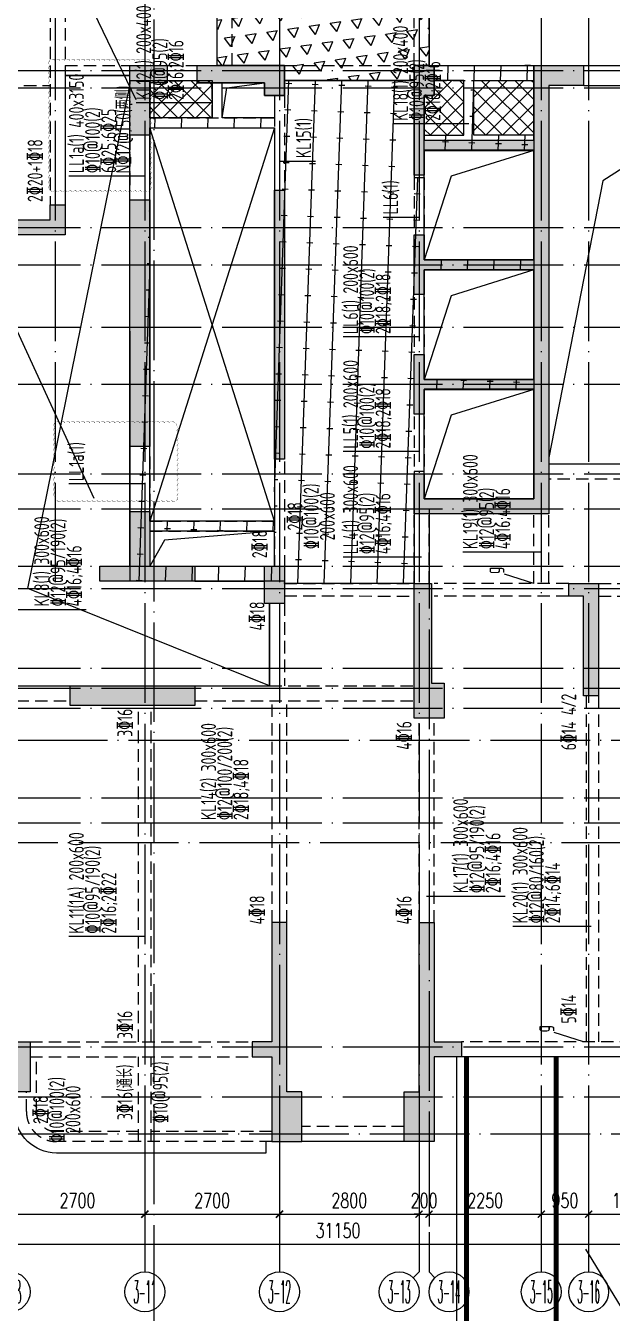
# Model space of a CAD drawing. Header units: millimetres. Extents: x 1089227 to 13101469, y 618865 to 10240562.
# Drawn here: x 3767314 to 3779074, y 4842912 to 4868755 of the extents above; entities that cross this region are included whole.
import ezdxf
from ezdxf.enums import TextEntityAlignment as Align

# ---------------------------------------------------------------- set-up
doc = ezdxf.new("R2010")
doc.units = ezdxf.units.MM
doc.header["$LTSCALE"] = 1000
doc.header["$PDMODE"] = 3
doc.header["$PDSIZE"] = 200
for name, pattern in [('DOTE', [2.42, 2, -0.2, 0.02, -0.2]), ('GB_DASHDOT3', [1.0675, 0.84, -0.105, 0.0175, -0.105]), ('HIDDEN', [0.375, 0.25, -0.125])]:
    doc.linetypes.add(name, pattern=pattern)
doc.layers.get('0').update_dxf_attribs({"linetype": 'CONTINUOUS'})
doc.layers.get('Defpoints').update_dxf_attribs({"linetype": 'CONTINUOUS'})
doc.layers.add('0914调整', color=1, linetype='CONTINUOUS', plot=False)
for name, color, linetype in [('AXIS', 3, 'CONTINUOUS'), ('AXIS_TEXT', 7, 'CONTINUOUS'), ('C-H', 8, 'CONTINUOUS'), ('DOTE', 1, 'DOTE'), ('S-GRID-DE', 11, 'GB_DASHDOT3'), ('STPM_RBEAM_THICK', 3, 'CONTINUOUS'), ('降板范围', 7, 'CONTINUOUS')]:
    doc.layers.add(name, color=color, linetype=linetype)
for name, color, linetype, lineweight in [('S-BEAM-DASH', 4, 'HIDDEN', 0), ('S-BEAM-SE-DASH', 3, 'HIDDEN', 0), ('S-HOLE', 11, 'CONTINUOUS', 0), ('S-SLAB', 160, 'CONTINUOUS', 0), ('S-SLAB-HATCH', 73, 'CONTINUOUS', 0), ('S-WALL', 31, 'CONTINUOUS', 0), ('梁原位标注', 7, 'CONTINUOUS', 18), ('梁名称编号', 2, 'CONTINUOUS', 18), ('梁标注引线', 2, 'CONTINUOUS', 18), ('梁集中标注', 2, 'CONTINUOUS', 18)]:
    doc.layers.add(name, color=color, linetype=linetype, lineweight=lineweight)
doc.styles.add('_TCH_AXIS', font='COMPLEX', dxfattribs={"bigfont": 'AllInOneBig.shx'})
doc.styles.add('_TCH_DIM_T3', font='SIMPLEX', dxfattribs={"width": 0.705882, "bigfont": 'AllInOneBig.shx'})
doc.styles.add('COMPLEX', font='COMPLEX', dxfattribs={"bigfont": 'AllInOneBig.shx'})
doc.styles.add('Style 1', font='yjkeng.shx', dxfattribs={"width": 0.7, "height": 300, "bigfont": 'yjkchn.shx'})
doc.dimstyles.new('_TCH_ARCH&&100', dxfattribs={"dimtxt": 297.5, "dimasz": 100, "dimexe": 250, "dimexo": 300, "dimgap": 126.25, "dimtad": 1, "dimdec": 0, "dimzin": 0, "dimdsep": 46, "dimtxsty": '_TCH_DIM_T3', "dimblk": 'ARCHTICK', "dimcen": 0.09, "dimclrt": 7, "dimazin": 2, "dimtfac": 1, "dimtdec": 0, "dimtix": 1, "dimtmove": 2, "dimatfit": 3, "dimfxl": 0, "dimtolj": 1, "dimtzin": 0, "dimarcsym": 0})
pattern_1 = [(45, (-3932663.66, -307755.75), (-168.379802, 168.379802), []), (135, (-3932663.66, -307755.75), (-168.379802, -168.379802), [])]

# ---------------------------------------------------------------- blocks, each defined once
blk = doc.blocks.new('_ArchTick')
at = {"color": 0, "linetype": 'ByBlock', "const_width": 0.3}
blk.add_lwpolyline([(-0.71, -0.71), (0.71, 0.71)], dxfattribs=at)
blk = doc.blocks.new('*D119')
at = {"layer": 'AXIS', "color": 0, "lineweight": -2, "transparency": 16777216}
for p, q in [((-146174, 20732), (-146174, 18837)), ((-115024, 20732), (-115024, 18837)), ((-146174, 19087), (-115024, 19087))]:
    blk.add_line(p, q, dxfattribs=at)
at = {"layer": 'Defpoints', "color": 0, "transparency": 16777216}
for p in [(-146174, 21032), (-115024, 21032), (-115024, 19087)]:
    blk.add_point(p, dxfattribs=at)
at = {"layer": 'AXIS', "color": 0, "lineweight": -2, "transparency": 16777216, "xscale": 100, "yscale": 100, "zscale": 100, "rotation": 180}
blk.add_blockref('_ArchTick', (-146174, 19087), dxfattribs=at)
at = {"layer": 'AXIS', "color": 0, "lineweight": -2, "transparency": 16777216, "xscale": 100, "yscale": 100, "zscale": 100}
blk.add_blockref('_ArchTick', (-115024, 19087), dxfattribs=at)
at = {"layer": 'AXIS', "color": 7, "transparency": 16777216, "insert": (-130599, 19362), "char_height": 297.5, "attachment_point": 5, "style": '_TCH_DIM_T3'}
blk.add_mtext('\\A1;31150', dxfattribs=at)
blk = doc.blocks.new('*D124')
at = {"layer": 'AXIS', "color": 0, "lineweight": -2, "transparency": 16777216}
for p, q in [((-137174, 20732), (-137174, 19439)), ((-134474, 20732), (-134474, 19439)), ((-137174, 19689), (-134474, 19689))]:
    blk.add_line(p, q, dxfattribs=at)
at = {"layer": 'Defpoints', "color": 0, "transparency": 16777216}
for p in [(-137174, 21032), (-134474, 21032), (-134474, 19689)]:
    blk.add_point(p, dxfattribs=at)
at = {"layer": 'AXIS', "color": 0, "lineweight": -2, "transparency": 16777216, "xscale": 100, "yscale": 100, "zscale": 100, "rotation": 180}
blk.add_blockref('_ArchTick', (-137174, 19689), dxfattribs=at)
at = {"layer": 'AXIS', "color": 0, "lineweight": -2, "transparency": 16777216, "xscale": 100, "yscale": 100, "zscale": 100}
blk.add_blockref('_ArchTick', (-134474, 19689), dxfattribs=at)
at = {"layer": 'AXIS', "color": 7, "transparency": 16777216, "insert": (-135824, 19964), "char_height": 297.5, "attachment_point": 5, "style": '_TCH_DIM_T3'}
blk.add_mtext('\\A1;2700', dxfattribs=at)
blk = doc.blocks.new('*D125')
at = {"layer": 'AXIS', "color": 0, "lineweight": -2, "transparency": 16777216}
for p, q in [((-134474, 20732), (-134474, 19439)), ((-131774, 20732), (-131774, 19439)), ((-134474, 19689), (-131774, 19689))]:
    blk.add_line(p, q, dxfattribs=at)
at = {"layer": 'Defpoints', "color": 0, "transparency": 16777216}
for p in [(-134474, 21032), (-131774, 21032), (-131774, 19689)]:
    blk.add_point(p, dxfattribs=at)
at = {"layer": 'AXIS', "color": 0, "lineweight": -2, "transparency": 16777216, "xscale": 100, "yscale": 100, "zscale": 100, "rotation": 180}
blk.add_blockref('_ArchTick', (-134474, 19689), dxfattribs=at)
at = {"layer": 'AXIS', "color": 0, "lineweight": -2, "transparency": 16777216, "xscale": 100, "yscale": 100, "zscale": 100}
blk.add_blockref('_ArchTick', (-131774, 19689), dxfattribs=at)
at = {"layer": 'AXIS', "color": 7, "transparency": 16777216, "insert": (-133124, 19964), "char_height": 297.5, "attachment_point": 5, "style": '_TCH_DIM_T3'}
blk.add_mtext('\\A1;2700', dxfattribs=at)
blk = doc.blocks.new('*D126')
at = {"layer": 'AXIS', "color": 0, "lineweight": -2, "transparency": 16777216}
for p, q in [((-131774, 20732), (-131774, 19439)), ((-128974, 20732), (-128974, 19439)), ((-131774, 19689), (-128974, 19689))]:
    blk.add_line(p, q, dxfattribs=at)
at = {"layer": 'Defpoints', "color": 0, "transparency": 16777216}
for p in [(-131774, 21032), (-128974, 21032), (-128974, 19689)]:
    blk.add_point(p, dxfattribs=at)
at = {"layer": 'AXIS', "color": 0, "lineweight": -2, "transparency": 16777216, "xscale": 100, "yscale": 100, "zscale": 100, "rotation": 180}
blk.add_blockref('_ArchTick', (-131774, 19689), dxfattribs=at)
at = {"layer": 'AXIS', "color": 0, "lineweight": -2, "transparency": 16777216, "xscale": 100, "yscale": 100, "zscale": 100}
blk.add_blockref('_ArchTick', (-128974, 19689), dxfattribs=at)
at = {"layer": 'AXIS', "color": 7, "transparency": 16777216, "insert": (-130374, 19964), "char_height": 297.5, "attachment_point": 5, "style": '_TCH_DIM_T3'}
blk.add_mtext('\\A1;2800', dxfattribs=at)
blk = doc.blocks.new('*D127')
at = {"layer": 'AXIS', "color": 0, "lineweight": -2, "transparency": 16777216}
for p, q in [((-128974, 20732), (-128974, 19439)), ((-128774, 20732), (-128774, 19439)), ((-128974, 19689), (-129074, 19689)), ((-128974, 19689), (-128774, 19689)), ((-128774, 19689), (-128674, 19689))]:
    blk.add_line(p, q, dxfattribs=at)
at = {"layer": 'Defpoints', "color": 0, "transparency": 16777216}
for p in [(-128974, 21032), (-128774, 21032), (-128774, 19689)]:
    blk.add_point(p, dxfattribs=at)
at = {"layer": 'AXIS', "color": 0, "lineweight": -2, "transparency": 16777216, "xscale": 100, "yscale": 100, "zscale": 100}
blk.add_blockref('_ArchTick', (-128974, 19689), dxfattribs=at)
at = {"layer": 'AXIS', "color": 0, "lineweight": -2, "transparency": 16777216, "xscale": 100, "yscale": 100, "zscale": 100, "rotation": 180}
blk.add_blockref('_ArchTick', (-128774, 19689), dxfattribs=at)
at = {"layer": 'AXIS', "color": 7, "transparency": 16777216, "insert": (-128874, 19964), "char_height": 297.5, "attachment_point": 5, "style": '_TCH_DIM_T3'}
blk.add_mtext('\\A1;200', dxfattribs=at)
blk = doc.blocks.new('*D128')
at = {"layer": 'AXIS', "color": 0, "lineweight": -2, "transparency": 16777216}
for p, q in [((-128774, 20732), (-128774, 19439)), ((-126524, 20732), (-126524, 19439)), ((-128774, 19689), (-126524, 19689))]:
    blk.add_line(p, q, dxfattribs=at)
at = {"layer": 'Defpoints', "color": 0, "transparency": 16777216}
for p in [(-128774, 21032), (-126524, 21032), (-126524, 19689)]:
    blk.add_point(p, dxfattribs=at)
at = {"layer": 'AXIS', "color": 0, "lineweight": -2, "transparency": 16777216, "xscale": 100, "yscale": 100, "zscale": 100, "rotation": 180}
blk.add_blockref('_ArchTick', (-128774, 19689), dxfattribs=at)
at = {"layer": 'AXIS', "color": 0, "lineweight": -2, "transparency": 16777216, "xscale": 100, "yscale": 100, "zscale": 100}
blk.add_blockref('_ArchTick', (-126524, 19689), dxfattribs=at)
at = {"layer": 'AXIS', "color": 7, "transparency": 16777216, "insert": (-127649, 19964), "char_height": 297.5, "attachment_point": 5, "style": '_TCH_DIM_T3'}
blk.add_mtext('\\A1;2250', dxfattribs=at)
blk = doc.blocks.new('*D129')
at = {"layer": 'AXIS', "color": 0, "lineweight": -2, "transparency": 16777216}
for p, q in [((-126524, 20732), (-126524, 19439)), ((-125574, 20732), (-125574, 19439)), ((-126524, 19689), (-125574, 19689))]:
    blk.add_line(p, q, dxfattribs=at)
at = {"layer": 'Defpoints', "color": 0, "transparency": 16777216}
for p in [(-126524, 21032), (-125574, 21032), (-125574, 19689)]:
    blk.add_point(p, dxfattribs=at)
at = {"layer": 'AXIS', "color": 0, "lineweight": -2, "transparency": 16777216, "xscale": 100, "yscale": 100, "zscale": 100, "rotation": 180}
blk.add_blockref('_ArchTick', (-126524, 19689), dxfattribs=at)
at = {"layer": 'AXIS', "color": 0, "lineweight": -2, "transparency": 16777216, "xscale": 100, "yscale": 100, "zscale": 100}
blk.add_blockref('_ArchTick', (-125574, 19689), dxfattribs=at)
at = {"layer": 'AXIS', "color": 7, "transparency": 16777216, "insert": (-126049, 19964), "char_height": 297.5, "attachment_point": 5, "style": '_TCH_DIM_T3'}
blk.add_mtext('\\A1;950', dxfattribs=at)
blk = doc.blocks.new('*D130')
at = {"layer": 'AXIS', "color": 0, "lineweight": -2, "transparency": 16777216}
for p, q in [((-125574, 20732), (-125574, 19439)), ((-123924, 20732), (-123924, 19439)), ((-125574, 19689), (-123924, 19689))]:
    blk.add_line(p, q, dxfattribs=at)
at = {"layer": 'Defpoints', "color": 0, "transparency": 16777216}
for p in [(-125574, 21032), (-123924, 21032), (-123924, 19689)]:
    blk.add_point(p, dxfattribs=at)
at = {"layer": 'AXIS', "color": 0, "lineweight": -2, "transparency": 16777216, "xscale": 100, "yscale": 100, "zscale": 100, "rotation": 180}
blk.add_blockref('_ArchTick', (-125574, 19689), dxfattribs=at)
at = {"layer": 'AXIS', "color": 0, "lineweight": -2, "transparency": 16777216, "xscale": 100, "yscale": 100, "zscale": 100}
blk.add_blockref('_ArchTick', (-123924, 19689), dxfattribs=at)
at = {"layer": 'AXIS', "color": 7, "transparency": 16777216, "insert": (-124749, 19964), "char_height": 297.5, "attachment_point": 5, "style": '_TCH_DIM_T3'}
blk.add_mtext('\\A1;1650', dxfattribs=at)
blk = doc.blocks.new('_AXISO')
blk.add_circle((0, 0), 0.5)
at = {"layer": 'AXIS_TEXT', "style": 'COMPLEX', "width": 1.041667}
blk.add_attdef('A', text='', height=0.56, dxfattribs=at).set_placement((-0.25, -0.28), (0.25, -0.28), align=Align.FIT)
blk = doc.blocks.new('裙房轴网260428')
at = {"layer": 'DOTE', "color": 16, "linetype": 'DOTE'}
for p, q in [((-134290, 75127.8), (-134290, -1000)), ((-163840, 29200), (-43972.1, 29200)), ((-147897.2, 27150), (-101831.4, 27150)), ((-163840, 21300), (-43972.1, 21300)), ((-125637.9, 18983.6), (-106904.2, -11517.2))]:
    blk.add_line(p, q, dxfattribs=at)
blk = doc.blocks.new('QZ-TL-0808')
at = {"layer": 'C-H'}
for points in [[(-94841, -54418), (-94841, -53018), (-94091, -53018), (-94091, -53368), (-94441, -53368), (-94441, -54418)], [(-93491, -53018), (-91741, -53018), (-91741, -53618), (-92141, -53618), (-92141, -53368), (-93491, -53368)], [(-86441, -53418), (-85741, -53418), (-85741, -53018), (-86741, -53018), (-86741, -54520), (-88941, -54520), (-88941, -53618), (-88741, -53618), (-88741, -53018), (-89141, -53018), (-89141, -55218), (-88941, -55218), (-88941, -54720), (-86741, -54720), (-86741, -56918), (-88941, -56918), (-88941, -56418), (-89141, -56418), (-89141, -57617), (-88941, -57617), (-88941, -57118), (-86741, -57118), (-86741, -59318), (-88941, -59318), (-88941, -58818), (-89141, -58818), (-89141, -60018), (-88941, -60017), (-88941, -59518), (-86741, -59518), (-86741, -61718), (-88941, -61718), (-88941, -61218), (-89141, -61218), (-89141, -62018), (-86441, -62018)], [(-91941, -55518), (-91741, -55518), (-91741, -60918), (-91941, -60918)], [(-99041, -56418), (-99041, -56118), (-96441, -56118), (-96441, -55818), (-96141, -55818), (-96141, -56418)], [(-94841, -55718), (-94441, -55718), (-94441, -60668), (-94841, -60668)], [(-95441, -63368), (-95441, -63068), (-94841, -63068), (-94841, -61968), (-94438, -61968), (-94441, -63068), (-93541, -63068), (-93541, -63368)], [(-92141, -63068), (-91741, -63068), (-91741, -63818), (-92141, -63818)], [(-88791, -63418), (-89141, -63418), (-89141, -66118), (-88541, -66118), (-88541, -65418), (-88791, -65418)], [(-86041, -63668), (-86041, -63418), (-85441, -63418), (-85441, -65668), (-85741, -65668), (-85741, -63668)], [(-96041, -65468), (-93541, -65468), (-93541, -65868), (-96041, -65868)], [(-91991, -74618), (-91391, -74618), (-91391, -73618), (-91691, -73618), (-91691, -70220), (-91991, -70220), (-91991, -72618), (-92391, -72618), (-92391, -72918), (-91991, -72918)], [(-89041, -70218), (-88741, -70220), (-88741, -72618), (-88191, -72618), (-88191, -72918), (-88741, -72918), (-88741, -74618), (-89341, -74618), (-89341, -73618), (-89041, -73618)], [(-97541, -72618), (-96841, -72618), (-96841, -73618), (-97541, -73618)]]:
    blk.add_hatch(color=256, dxfattribs=at).paths.add_polyline_path(points)
at = {"layer": 'S-WALL'}
for points in [[(-94841, -54418), (-94841, -53018), (-94091, -53018), (-94091, -53368), (-94441, -53368), (-94441, -54418), (-94841, -54418)], [(-93491, -53018), (-91741, -53018), (-91741, -53618), (-92141, -53618), (-92141, -53368), (-93491, -53368), (-93491, -53018)], [(-89141, -57618), (-89141, -56418), (-88941, -56418), (-88941, -56918), (-86741, -56918), (-86741, -54720), (-88941, -54720), (-88941, -55218), (-89141, -55218), (-89141, -53018), (-88741, -53018), (-88741, -53618), (-88941, -53618), (-88941, -54520), (-86741, -54520), (-86741, -53018), (-85741, -53018), (-85741, -53418), (-86441, -53418), (-86441, -62018), (-89141, -62018), (-89141, -61218), (-88941, -61218), (-88941, -61718), (-86741, -61718), (-86741, -59518), (-88941, -59518), (-88941, -60017), (-89141, -60018), (-89141, -58818), (-88941, -58818), (-88941, -59318), (-86741, -59318), (-86741, -57118), (-88941, -57118), (-88941, -57617), (-89141, -57617)], [(-95441, -63368), (-95441, -63068), (-94841, -63068), (-94841, -61968), (-94438, -61968), (-94441, -63068), (-93541, -63068), (-93541, -63368), (-95441, -63368)], [(-89141, -63418), (-88791, -63418), (-88791, -65418), (-88541, -65418), (-88541, -66118), (-89141, -66118), (-89141, -63418)], [(-86041, -63668), (-86041, -63418), (-85441, -63418), (-85441, -65668), (-85741, -65668), (-85741, -63668), (-86041, -63668), (-86041, -63418)], [(-91991, -74618), (-91391, -74618), (-91391, -73618), (-91691, -73618), (-91691, -70220), (-91991, -70220), (-91991, -72618), (-92391, -72618), (-92391, -72918), (-91991, -72918), (-91991, -74618)], [(-89041, -70218), (-88741, -70220), (-88741, -72618), (-88191, -72618), (-88191, -72918), (-88741, -72918), (-88741, -74618), (-89341, -74618), (-89341, -73618), (-89041, -73618), (-89041, -70218)]]:
    blk.add_lwpolyline(points, dxfattribs=at)
for points in [[(-91941, -55518), (-91741, -55518), (-91741, -60918), (-91941, -60918)], [(-99041, -56418), (-99041, -56118), (-96441, -56118), (-96441, -55818), (-96141, -55818), (-96141, -56418)], [(-94841, -55718), (-94441, -55718), (-94441, -60668), (-94841, -60668)], [(-92141, -63068), (-91741, -63068), (-91741, -63818), (-92141, -63818)], [(-96041, -65468), (-93541, -65468), (-93541, -65868), (-96041, -65868)], [(-97541, -72618), (-96841, -72618), (-96841, -73618), (-97541, -73618)]]:
    blk.add_lwpolyline(points, close=True, dxfattribs=at)
blk = doc.blocks.new('1F柱网-0808')
blk.add_blockref('QZ-TL-0808', (144880, 148457))
blk = doc.blocks.new('2FJGBZ')
at = {"layer": 'S-SLAB-HATCH'}
h = blk.add_hatch(dxfattribs=at)
h.set_pattern_fill('TRIANG', color=256, scale=150, angle=8)
h.set_pattern_definition([(68.0000004, (-5457252.86, 1932872.46), (-263.88782, 337.761074), [214.3125, -214.3125]), (128.0000004, (-5457252.86, 1932872.46), (-424.45358, -59.653019), [214.3125, -214.3125]), (8.0000004, (-5457384.8, 1933041.34), (160.56576, 397.414093), [214.3125, -214.3125])])
h.paths.add_polyline_path([(51789, 95439), (51788, 99540), (49289, 99540), (49289, 99840), (48989, 99840), (48989, 105239), (49288, 105239), (49289, 105539), (59139, 105539), (59139, 105239), (59439, 105239), (59439, 99839), (57939, 99839), (57939, 99541), (56038, 99540), (56039, 95439), (55739, 95439), (55739, 95139), (53140, 95139), (53140, 95439)])
h = blk.add_hatch(dxfattribs=at)
h.set_pattern_fill('橡胶', color=256, scale=150, angle=8)
h.set_pattern_definition([(88, (-21741.7, -30030.15), (-530.007, 18.5083), []), (178, (-21131.1, -29460.8), (-18.5083, -530.007), [120, -410.3301])])
h.paths.add_polyline_path([(55739, 85039), (53140, 85042), (53145, 85089), (50045, 85089), (50039, 95139), (51389, 95139), (51389, 95089), (52740, 95089), (52740, 94839), (53140, 94839), (53140, 95139), (55739, 95139), (55739, 93190), (55939, 93190), (55939, 94839), (56139, 94839), (56139, 95439), (58139, 95439), (58139, 86739), (55939, 86739), (55938, 87289), (55738, 87289)])
h.paths.add_polyline_path([(50438, 85389), (52938, 85389), (52940, 86090), (50439, 86090)], flags=16)
h.paths.add_polyline_path([(52940, 86289), (50439, 86289), (50439, 94189), (52940, 94189)], flags=16)
h.paths.add_polyline_path([(55939, 88937), (58139, 88937), (58139, 86739), (55939, 86739)], flags=16)
h.paths.add_polyline_path([(55939, 91337), (58139, 91337), (58139, 89139), (55939, 89139)], flags=16)
h.paths.add_polyline_path([(55939, 93735), (58139, 93735), (58139, 91537), (55939, 91537)], flags=17)
h.paths.add_polyline_path([(56739, 95139), (56139, 95139), (56139, 94839), (55939, 94839), (55939, 94037), (56739, 94037)], flags=16)
h.paths.add_polyline_path([(58139, 94037), (56939, 94037), (56939, 95139), (58139, 95139)], flags=17)
h.paths.add_polyline_path([(51889, 95089), (52740, 95089), (52740, 94839), (52940, 94839), (52940, 94389), (51889, 94389)], flags=16)
h.paths.add_polyline_path([(51689, 94389), (50439, 94389), (50439, 95139), (51689, 95139)], flags=16)
h = blk.add_hatch(dxfattribs=at)
h.set_pattern_fill('ANSI37', color=256, scale=150)
h.set_pattern_definition(pattern_1)
h.paths.add_polyline_path([(51689, 94389), (50439, 94389), (50439, 95139), (51689, 95139)])
h = blk.add_hatch(dxfattribs=at)
h.set_pattern_fill('ANSI37', color=256, scale=150)
h.set_pattern_definition(pattern_1)
h.paths.add_polyline_path([(56739, 95139), (56139, 95139), (56139, 94839), (55939, 94839), (55939, 94037), (56739, 94037)])
h = blk.add_hatch(dxfattribs=at)
h.set_pattern_fill('ANSI37', color=256, scale=150)
h.set_pattern_definition([(45, (-3926164.25, -307755.75), (-168.379802, 168.379802), []), (135, (-3926164.25, -307755.75), (-168.379802, -168.379802), [])])
h.paths.add_polyline_path([(58139, 94037), (56939, 94037), (56939, 95139), (58139, 95139)])
at = {"layer": 'S-BEAM-DASH'}
for p, q in [((51789, 95439), (51788, 99339)), ((52089, 95439), (52088, 99339)), ((55739, 95439), (55738, 99339)), ((56039, 95439), (56038, 99339)), ((48439, 98439), (48439, 92639)), ((48739, 98439), (48739, 95239)), ((48739, 95439), (50039, 95439)), ((50789, 95439), (51390, 95439)), ((53140, 95439), (55739, 95439)), ((56139, 95439), (58139, 95439)), ((41539, 95339), (48439, 95339)), ((50790, 95139), (51390, 95139)), ((53140, 95139), (55739, 95139)), ((56139, 95139), (58139, 95139)), ((41539, 95039), (48439, 95039)), ((52940, 94839), (52940, 92487)), ((53140, 94839), (53140, 92487)), ((50039, 94039), (50039, 92939)), ((50439, 94039), (50439, 92939)), ((55739, 93190), (55739, 92089)), ((55939, 93190), (55939, 92089)), ((55739, 90790), (55739, 89689)), ((55939, 90790), (55939, 89689)), ((55739, 88390), (55738, 87289)), ((55939, 88390), (55938, 87289)), ((50039, 87589), (50039, 86489)), ((50439, 87589), (50439, 86489)), ((52940, 87487), (52940, 85389)), ((53140, 87487), (53140, 85389)), ((60739, 87137), (58439, 87137)), ((55739, 85039), (55739, 86439)), ((56039, 85039), (56039, 86439)), ((58139, 85039), (58139, 86439)), ((58439, 85039), (58439, 86439)), ((51339, 85389), (52740, 85389)), ((53140, 85042), (55739, 85039)), ((58839, 85039), (56139, 85039)), ((59439, 85039), (61239, 85039)), ((53140, 84792), (55739, 84789)), ((58839, 84789), (56139, 84789)), ((59439, 84789), (61239, 84789)), ((53140, 84639), (53140, 82989)), ((52840, 82989), (55739, 82989)), ((59189, 82789), (59189, 75839)), ((59439, 82789), (59439, 75839)), ((45889, 82689), (48839, 82689)), ((50214, 75839), (50214, 82589)), ((50464, 75839), (50464, 82589)), ((51339, 82689), (55739, 82689)), ((52890, 78237), (52890, 82689)), ((53190, 78237), (53190, 82689)), ((55839, 78237), (55839, 82339)), ((56139, 78237), (56139, 82339)), ((48039, 75839), (52489, 75839)), ((61239, 75839), (56689, 75839)), ((48039, 75539), (52489, 75539)), ((50214, 73840), (50214, 75539)), ((50464, 73840), (50464, 75539)), ((55539, 74139), (53490, 74139))]:
    blk.add_line(p, q, dxfattribs=at)
at = {"layer": 'S-BEAM-DASH', "linetype": 'Continuous'}
for p, q in [((59139, 95439), (60252, 95439)), ((48739, 95239), (50039, 95239)), ((48739, 95239), (48739, 92639)), ((59141, 95040), (60253, 95040)), ((60739, 87437), (58439, 87437)), ((51339, 85089), (52740, 85089)), ((52840, 84639), (52840, 82989)), ((47741, 82989), (48839, 82989)), ((51339, 82989), (52840, 82989)), ((61239, 75539), (56689, 75539)), ((55539, 73840), (53490, 73839))]:
    blk.add_line(p, q, dxfattribs=at)
at = {"layer": 'S-BEAM-DASH'}
for points in [[(50214, 74040), (48565, 74040, -0.414214), (48165, 74440), (48165, 75539)], [(52890, 73839), (48565, 73840, -0.414214), (47965, 74440), (47965, 74841)]]:
    blk.add_lwpolyline(points, format="xyb", dxfattribs=at)
at = {"layer": 'S-BEAM-DASH', "linetype": 'Continuous'}
blk.add_lwpolyline([(56589, 75539), (56589, 61802, 0.138567), (57920, 57092), (59278, 54881)], format="xyb", dxfattribs=at)
at = {"layer": 'S-BEAM-DASH'}
blk.add_lwpolyline([(52891, 74040), (50464, 74040)], dxfattribs=at)
at = {"layer": 'S-BEAM-SE-DASH'}
for p, q in [((51689, 94389), (51689, 95139)), ((51889, 94389), (51889, 95139)), ((56739, 94037), (56739, 95139)), ((56939, 94037), (56939, 95139)), ((50439, 94389), (52940, 94389)), ((50439, 94189), (52940, 94189)), ((50439, 86290), (52940, 86290)), ((50439, 86090), (52940, 86090))]:
    blk.add_line(p, q, dxfattribs=at)
at = {"layer": 'S-GRID-DE'}
blk.add_lwpolyline([(56789, 75539), (56789, 61802, 0.138567), (58091, 57197), (59449, 54986)], format="xyb", dxfattribs=at)
at = {"layer": 'S-HOLE'}
for points in [[(48739, 95239), (48739, 92039), (47740, 92039), (47740, 82989), (52840, 82989), (52840, 84639), (52740, 84639), (52740, 85089), (49439, 85089), (49439, 85389), (50039, 85389), (50039, 95239)], [(51889, 95089), (52740, 95089), (52740, 94839), (52940, 94839), (52940, 94389), (51889, 94389)], [(52940, 86289), (50439, 86289), (50439, 94189), (52940, 94189)], [(55939, 93735), (58139, 93735), (58139, 91537), (55939, 91537)], [(55939, 91337), (58139, 91337), (58139, 89139), (55939, 89139)], [(55939, 88937), (58139, 88937), (58139, 86739), (55939, 86739)], [(50438, 85389), (52938, 85389), (52940, 86090), (50439, 86090)]]:
    blk.add_lwpolyline(points, close=True, dxfattribs=at)
for points in [[(52840, 82989), (47992, 84939), (50038, 95039)], [(51889, 94389), (51986, 94989), (52738, 95089)], [(62440, 94989), (59522, 93124), (58441, 87567)], [(52940, 94189), (50439, 86290)], [(52939, 86289), (50439, 94189)], [(58139, 93735), (56482, 93216), (55939, 91537)], [(58139, 91337), (56482, 90818), (55939, 89139)], [(58139, 88937), (56482, 88418), (55939, 86739)], [(52939, 86090), (50736, 85914), (50438, 85389)]]:
    blk.add_lwpolyline(points, dxfattribs=at)
at = {"layer": 'S-SLAB'}
for points in [[(51689, 94389), (50439, 94389), (50439, 95139), (51689, 95139)], [(56739, 95139), (56139, 95139), (56139, 94839), (55939, 94839), (55939, 94037), (56739, 94037)], [(58139, 94037), (56939, 94037), (56939, 95139), (58139, 95139)]]:
    blk.add_lwpolyline(points, close=True, dxfattribs=at)
at = {"layer": 'STPM_RBEAM_THICK', "const_width": 100}
for points in [[(56789, 69989), (56789, 75539)], [(58589, 69989), (58589, 75539)]]:
    blk.add_lwpolyline(points, dxfattribs=at)
at = {"layer": '降板范围'}
for points in [[(51789, 95439), (51788, 99540), (49289, 99540), (49289, 99840), (48989, 99840), (48989, 105239), (49288, 105239), (49289, 105539), (59139, 105539), (59139, 105239), (59439, 105239), (59439, 99839), (57939, 99839), (57939, 99541), (56038, 99540), (56039, 95439), (55739, 95439), (55739, 95139), (53140, 95139), (53140, 95439)], [(55739, 85039), (53140, 85042), (53145, 85089), (50045, 85089), (50039, 95139), (51389, 95139), (51389, 95089), (52740, 95089), (52740, 94839), (53140, 94839), (53140, 95139), (55739, 95139), (55739, 93190), (55939, 93190), (55939, 94839), (56139, 94839), (56139, 95439), (58139, 95439), (58139, 86739), (55939, 86739), (55938, 87289), (55738, 87289)]]:
    blk.add_lwpolyline(points, close=True, dxfattribs=at)
blk.add_lwpolyline([(52764, 73839), (52764, 73610), (48565, 73610, -0.40367), (47735, 74410, 1.541555)], format="xyb", dxfattribs=at)
blk.add_blockref('1F柱网-0808', (0, 0))
blk = doc.blocks.new('塔楼轴网260428')
at = {"layer": 'AXIS'}
for p, q in [((-134473.7, 18841.8), (-134473.7, 18529.8)), ((-131773.7, 18841.8), (-131773.7, 18529.8)), ((-128973.7, 18841.8), (-128973.7, 18529.8)), ((-128773.7, 18841.8), (-128773.7, 18529.8)), ((-126523.7, 18841.8), (-126523.7, 18529.8)), ((-125573.7, 18841.8), (-125573.7, 18529.8)), ((-129090.9, 18412.7), (-128973.7, 18529.8)), ((-128656.6, 18412.7), (-128773.7, 18529.8))]:
    blk.add_line(p, q, dxfattribs=at)
at = {"layer": 'DOTE', "color": 14}
for p, q in [((-136273.7, 63411.5), (-136273.7, 32245.6)), ((-134473.7, 63411.5), (-134473.7, 18841.8)), ((-131773.7, 63411.5), (-131773.7, 18841.8)), ((-128973.7, 63411.5), (-128973.7, 18841.8)), ((-126523.7, 63411.5), (-126523.7, 18841.8)), ((-125573.7, 63411.5), (-125573.7, 18841.8)), ((-147441.8, 42645.6), (-114108.2, 42645.6)), ((-147441.8, 42295.6), (-114108.2, 42295.6)), ((-147441.8, 39495.6), (-114108.2, 39495.6)), ((-147441.8, 38745.6), (-114108.2, 38745.6)), ((-147441.8, 37495.6), (-114108.2, 37495.6)), ((-147441.8, 36345.6), (-114108.2, 36345.6)), ((-147441.8, 34545.6), (-114108.2, 34545.6)), ((-147441.8, 33845.6), (-114108.2, 33845.6)), ((-128773.7, 33846.7), (-128773.7, 18841.8)), ((-147441.8, 32695.6), (-114108.2, 32695.6)), ((-147441.8, 32245.6), (-114108.2, 32245.6)), ((-147441.8, 30645.6), (-114108.2, 30645.6)), ((-147441.8, 30245.6), (-114108.2, 30245.6)), ((-147441.8, 29845.6), (-114108.2, 29845.6)), ((-147441.8, 28045.6), (-114108.2, 28045.6)), ((-147441.8, 27545.6), (-114108.2, 27545.6)), ((-147441.8, 23045.6), (-114108.2, 23045.6)), ((-147441.8, 22045.6), (-114108.2, 22045.6))]:
    blk.add_line(p, q, dxfattribs=at)
at = {"layer": 'AXIS'}
ref = blk.add_blockref('_AXISO', (-137173.7, 18129.8), dxfattribs=dict(at, xscale=800, yscale=800, zscale=800))
ref.add_attrib('A', '3-8', dxfattribs={"layer": 'AXIS_TEXT', "height": 452.55, "style": '_TCH_AXIS', "width": 0.355932}).set_placement((-137400, 17903.5), (-136947.5, 17903.5), align=Align.FIT)
ref = blk.add_blockref('_AXISO', (-134473.7, 18129.8), dxfattribs=dict(at, xscale=800, yscale=800, zscale=800))
ref.add_attrib('A', '3-11', dxfattribs={"layer": 'AXIS_TEXT', "height": 452.55, "style": '_TCH_AXIS', "width": 0.304348}).set_placement((-134700, 17903.5), (-134247.5, 17903.5), align=Align.FIT)
ref = blk.add_blockref('_AXISO', (-131773.7, 18129.8), dxfattribs=dict(at, xscale=800, yscale=800, zscale=800))
ref.add_attrib('A', '3-12', dxfattribs={"layer": 'AXIS_TEXT', "height": 452.55, "style": '_TCH_AXIS', "width": 0.283784}).set_placement((-132000, 17903.5), (-131547.5, 17903.5), align=Align.FIT)
ref = blk.add_blockref('_AXISO', (-129373.7, 18129.8), dxfattribs=dict(at, xscale=800, yscale=800, zscale=800))
ref.add_attrib('A', '3-13', dxfattribs={"layer": 'AXIS_TEXT', "height": 452.55, "style": '_TCH_AXIS', "width": 0.283784}).set_placement((-129600, 17903.5), (-129147.5, 17903.5), align=Align.FIT)
ref = blk.add_blockref('_AXISO', (-128373.7, 18129.8), dxfattribs=dict(at, xscale=800, yscale=800, zscale=800))
ref.add_attrib('A', '3-14', dxfattribs={"layer": 'AXIS_TEXT', "height": 452.55, "style": '_TCH_AXIS', "width": 0.276316}).set_placement((-128600, 17903.5), (-128147.5, 17903.5), align=Align.FIT)
ref = blk.add_blockref('_AXISO', (-126523.7, 18129.8), dxfattribs=dict(at, xscale=800, yscale=800, zscale=800))
ref.add_attrib('A', '3-15', dxfattribs={"layer": 'AXIS_TEXT', "height": 452.55, "style": '_TCH_AXIS', "width": 0.283784}).set_placement((-126750, 17903.5), (-126297.5, 17903.5), align=Align.FIT)
ref = blk.add_blockref('_AXISO', (-125573.7, 18129.8), dxfattribs=dict(at, xscale=800, yscale=800, zscale=800))
ref.add_attrib('A', '3-16', dxfattribs={"layer": 'AXIS_TEXT', "height": 452.55, "style": '_TCH_AXIS', "width": 0.283784}).set_placement((-125800, 17903.5), (-125347.5, 17903.5), align=Align.FIT)
for p1, p2, distance, picture, middle in [((-146173.7, 21031.7), (-115023.7, 21031.7), -1944.9, '*D119', (-130598.7, 19361.9)), ((-137173.7, 21031.7), (-134473.7, 21031.7), -1343.1, '*D124', (-135823.7, 19963.6)), ((-134473.7, 21031.7), (-131773.7, 21031.7), -1343.1, '*D125', (-133123.7, 19963.6)), ((-131773.7, 21031.7), (-128973.7, 21031.7), -1343.1, '*D126', (-130373.7, 19963.6)), ((-128973.7, 21031.7), (-128773.7, 21031.7), -1343.1, '*D127', (-128873.7, 19963.6)), ((-128773.7, 21031.7), (-126523.7, 21031.7), -1343.1, '*D128', (-127648.7, 19963.6)), ((-126523.7, 21031.7), (-125573.7, 21031.7), -1343.1, '*D129', (-126048.7, 19963.6)), ((-125573.7, 21031.7), (-123923.7, 21031.7), -1343.1, '*D130', (-124748.7, 19963.6))]:
    dim = blk.add_aligned_dim(p1=p1, p2=p2, distance=distance, dimstyle='_TCH_ARCH&&100', dxfattribs=at)
    dim.commit()
    dim.dimension.update_dxf_attribs({"geometry": picture, "text_midpoint": middle})
blk = doc.blocks.new('04地块地下轴网260428')
for name in ['裙房轴网260428', '塔楼轴网260428']:
    blk.add_blockref(name, (0, 0))

msp = doc.modelspace()

# ---------------------------------------------------------------- linework, layer by layer
at = {"layer": '0914调整'}
for points in [[(3769528.499, 4867267.434), (3678032.969, 5056904.431)], [(3768687.645, 4859264.396), (3678032.969, 5056904.431)]]:
    msp.add_lwpolyline(points, dxfattribs=at)
for points in [[(3767801.59, 4868057.435, 0, 10, -0.52056705), (3767901.59, 4868057.435, 0, 10, -0.52056705), (3768001.59, 4868057.435, 0, 10, -0.52056705), (3768101.59, 4868057.435, 0, 10, -0.52056705), (3768201.59, 4868057.435, 0, 10, -0.52056705), (3768301.59, 4868057.435, 0, 10, -0.52056705), (3768401.59, 4868057.435, 0, 10, -0.52056705), (3768501.59, 4868057.435, 0, 10, -0.52056705), (3768601.59, 4868057.435, 0, 10, -0.52056705), (3768701.59, 4868057.435, 0, 10, -0.52056705), (3768801.59, 4868057.435, 0, 10, -0.52056705), (3768901.59, 4868057.435, 0, 10, -0.52056705), (3769001.59, 4868057.435, 0, 10, -0.52056705), (3769101.59, 4868057.435, 0, 10, -0.52056705), (3769201.59, 4868057.435, 0, 10, -0.52056705), (3769301.59, 4868057.435, 0, 10, -0.52056705), (3769401.59, 4868057.435, 0, 10, -0.52056705), (3769501.59, 4868057.435, 0, 10, -0.52056705), (3769601.59, 4868057.435, 0, 10, -0.52056705), (3769701.59, 4868057.435, 0, 10, -0.52056705), (3769801.576, 4868057.421, 0, 10, -0.52056705), (3769801.576, 4867957.421, 0, 10, -0.52056705), (3769801.576, 4867857.421, 0, 10, -0.52056705), (3769801.576, 4867757.421, 0, 10, -0.52056705), (3769801.576, 4867657.421, 0, 10, -0.52056705), (3769801.576, 4867557.421, 0, 10, -0.52056705), (3769801.576, 4867457.421, 0, 10, -0.52056705), (3769801.576, 4867357.421, 0, 10, -0.52056705), (3769801.576, 4867257.421, 0, 10, -0.52056705), (3769801.576, 4867157.421, 0, 10, -0.52056705), (3769801.576, 4867057.421, 0, 10, -0.52056705), (3769801.576, 4866957.421, 0, 10, -0.52056705), (3769801.576, 4866857.421, 0, 10, -0.52056705), (3769801.576, 4866757.421, 0, 10, -0.52056705), (3769801.576, 4866657.421, 0, 10, -0.52056705), (3769801.576, 4866557.421, 0, 10, -0.52056705), (3769801.576, 4866457.421, 0, 10, -0.52056705), (3769801.576, 4866357.421, 0, 10, -0.52056705), (3769801.576, 4866257.421, 0, 10, -0.52056705), (3769801.576, 4866157.421, 0, 10, -0.52056705), (3769801.576, 4866057.421, 0, 10, -0.52056705), (3769801.576, 4865957.421, 0, 10, -0.52056705), (3769801.576, 4865857.421, 0, 10, -0.52056705), (3769801.576, 4865757.421, 0, 10, -0.52056705), (3769801.576, 4865657.421, 0, 10, -0.52056705), (3769801.576, 4865557.421, 0, 10, -0.52056705), (3769801.564, 4865457.433, 0, 10, -0.52056705), (3769701.564, 4865457.433, 0, 10, -0.52056705), (3769601.564, 4865457.433, 0, 10, -0.52056705), (3769501.564, 4865457.433, 0, 10, -0.52056705), (3769401.564, 4865457.433, 0, 10, -0.52056705), (3769301.564, 4865457.433, 0, 10, -0.52056705), (3769201.564, 4865457.433, 0, 10, -0.52056705), (3769101.564, 4865457.433, 0, 10, -0.52056705), (3769001.564, 4865457.433, 0, 10, -0.52056705), (3768901.564, 4865457.433, 0, 10, -0.52056705), (3768801.564, 4865457.433, 0, 10, -0.52056705), (3768701.564, 4865457.433, 0, 10, -0.52056705), (3768601.564, 4865457.433, 0, 10, -0.52056705), (3768501.564, 4865457.433, 0, 10, -0.52056705), (3768401.564, 4865457.433, 0, 10, -0.52056705), (3768301.564, 4865457.433, 0, 10, -0.52056705), (3768201.564, 4865457.433, 0, 10, -0.52056705), (3768101.564, 4865457.433, 0, 10, -0.52056705), (3768001.564, 4865457.433, 0, 10, -0.52056705), (3767901.564, 4865457.433, 0, 10, -0.52056705), (3767801.59, 4865457.458, 0, 10, -0.52056705), (3767801.59, 4865557.458, 0, 10, -0.52056705), (3767801.59, 4865657.458, 0, 10, -0.52056705), (3767801.59, 4865757.458, 0, 10, -0.52056705), (3767801.59, 4865857.458, 0, 10, -0.52056705), (3767801.59, 4865957.458, 0, 10, -0.52056705), (3767801.59, 4866057.458, 0, 10, -0.52056705), (3767801.59, 4866157.458, 0, 10, -0.52056705), (3767801.59, 4866257.458, 0, 10, -0.52056705), (3767801.59, 4866357.458, 0, 10, -0.52056705), (3767801.59, 4866457.458, 0, 10, -0.52056705), (3767801.59, 4866557.458, 0, 10, -0.52056705), (3767801.59, 4866657.458, 0, 10, -0.52056705), (3767801.59, 4866757.458, 0, 10, -0.52056705), (3767801.59, 4866857.458, 0, 10, -0.52056705), (3767801.59, 4866957.458, 0, 10, -0.52056705), (3767801.59, 4867057.458, 0, 10, -0.52056705), (3767801.59, 4867157.458, 0, 10, -0.52056705), (3767801.59, 4867257.458, 0, 10, -0.52056705), (3767801.59, 4867357.458, 0, 10, -0.52056705), (3767801.59, 4867457.458, 0, 10, -0.52056705), (3767801.59, 4867557.458, 0, 10, -0.52056705), (3767801.59, 4867657.458, 0, 10, -0.52056705), (3767801.59, 4867757.458, 0, 10, -0.52056705), (3767801.59, 4867857.458, 0, 10, -0.52056705), (3767801.59, 4867957.458, 0, 10, -0.52056705)], [(3767901.59, 4860784.845, 0, 10, -0.52056705), (3768001.59, 4860784.845, 0, 10, -0.52056705), (3768101.59, 4860784.845, 0, 10, -0.52056705), (3768201.59, 4860784.845, 0, 10, -0.52056705), (3768301.59, 4860784.845, 0, 10, -0.52056705), (3768401.59, 4860784.845, 0, 10, -0.52056705), (3768501.59, 4860784.845, 0, 10, -0.52056705), (3768601.59, 4860784.845, 0, 10, -0.52056705), (3768701.59, 4860784.845, 0, 10, -0.52056705), (3768801.59, 4860784.845, 0, 10, -0.52056705), (3768901.59, 4860784.845, 0, 10, -0.52056705), (3769001.59, 4860784.845, 0, 10, -0.52056705), (3769101.59, 4860784.845, 0, 10, -0.52056705), (3769201.59, 4860784.845, 0, 10, -0.52056705), (3769301.59, 4860784.845, 0, 10, -0.52056705), (3769401.59, 4860784.845, 0, 10, -0.52056705), (3769501.59, 4860784.845, 0, 10, -0.52056705), (3769601.59, 4860784.845, 0, 10, -0.52056705), (3769701.59, 4860784.845, 0, 10, -0.52056705), (3769801.59, 4860784.845, 0, 10, -0.52056705), (3769901.59, 4860784.845, 0, 10, -0.52056705), (3770001.59, 4860784.845, 0, 10, -0.52056705), (3770101.59, 4860784.845, 0, 10, -0.52056705), (3770201.59, 4860784.845, 0, 10, -0.52056705), (3770301.59, 4860784.845, 0, 10, -0.52056705), (3770341.888, 4860725.143, 0, 10, -0.52056705), (3770341.888, 4860625.143, 0, 10, -0.52056705), (3770341.888, 4860525.143, 0, 10, -0.52056705), (3770341.888, 4860425.143, 0, 10, -0.52056705), (3770341.888, 4860325.143, 0, 10, -0.52056705), (3770341.888, 4860225.143, 0, 10, -0.52056705), (3770341.888, 4860125.143, 0, 10, -0.52056705), (3770341.888, 4860025.143, 0, 10, -0.52056705), (3770341.888, 4859925.143, 0, 10, -0.52056705), (3770341.888, 4859825.143, 0, 10, -0.52056705), (3770341.888, 4859725.143, 0, 10, -0.52056705), (3770341.888, 4859625.143, 0, 10, -0.52056705), (3770341.888, 4859525.143, 0, 10, -0.52056705), (3770341.888, 4859425.143, 0, 10, -0.52056705), (3770341.888, 4859325.143, 0, 10, -0.52056705), (3770337.645, 4859229.386, 0, 10, -0.52056705), (3770237.645, 4859229.386, 0, 10, -0.52056705), (3770137.645, 4859229.386, 0, 10, -0.52056705), (3770037.645, 4859229.386, 0, 10, -0.52056705), (3769937.645, 4859229.386, 0, 10, -0.52056705), (3769837.645, 4859229.386, 0, 10, -0.52056705), (3769737.645, 4859229.386, 0, 10, -0.52056705), (3769637.645, 4859229.386, 0, 10, -0.52056705), (3769537.645, 4859229.386, 0, 10, -0.52056705), (3769437.645, 4859229.386, 0, 10, -0.52056705), (3769337.645, 4859229.386, 0, 10, -0.52056705), (3769237.645, 4859229.386, 0, 10, -0.52056705), (3769137.645, 4859229.386, 0, 10, -0.52056705), (3769037.645, 4859229.386, 0, 10, -0.52056705), (3768937.645, 4859229.386, 0, 10, -0.52056705), (3768837.645, 4859229.386, 0, 10, -0.52056705), (3768737.645, 4859229.386, 0, 10, -0.52056705), (3768637.645, 4859229.386, 0, 10, -0.52056705), (3768537.645, 4859229.386, 0, 10, -0.52056705), (3768437.645, 4859229.386, 0, 10, -0.52056705), (3768337.645, 4859229.386, 0, 10, -0.52056705), (3768237.645, 4859229.386, 0, 10, -0.52056705), (3768137.645, 4859229.386, 0, 10, -0.52056705), (3768037.645, 4859229.386, 0, 10, -0.52056705), (3767937.645, 4859229.386, 0, 10, -0.52056705), (3767901.59, 4859293.33, 0, 10, -0.52056705), (3767901.59, 4859393.33, 0, 10, -0.52056705), (3767901.59, 4859493.33, 0, 10, -0.52056705), (3767901.59, 4859593.33, 0, 10, -0.52056705), (3767901.59, 4859693.33, 0, 10, -0.52056705), (3767901.59, 4859793.33, 0, 10, -0.52056705), (3767901.59, 4859893.33, 0, 10, -0.52056705), (3767901.59, 4859993.33, 0, 10, -0.52056705), (3767901.59, 4860093.33, 0, 10, -0.52056705), (3767901.59, 4860193.33, 0, 10, -0.52056705), (3767901.59, 4860293.33, 0, 10, -0.52056705), (3767901.59, 4860393.33, 0, 10, -0.52056705), (3767901.59, 4860493.33, 0, 10, -0.52056705), (3767901.59, 4860593.33, 0, 10, -0.52056705), (3767901.59, 4860693.33, 0, 10, -0.52056705)]]:
    msp.add_lwpolyline(points, format="xyseb", close=True, dxfattribs=at)
at = {"layer": '梁原位标注', "lineweight": 18}
for p, q in [((3777501.576, 4857557.304), (3776913.38, 4857748.42)), ((3778501.576, 4848357.447), (3777913.38, 4848548.563))]:
    msp.add_line(p, q, dxfattribs=at)
at = {"layer": '梁标注引线', "color": 6, "lineweight": 18}
for p, q in [((3771051.576, 4867207.434), (3769528.499, 4867207.434)), ((3776201.576, 4866785.434), (3774678.499, 4866785.434)), ((3772402.029, 4866037.434), (3773125.106, 4866037.434)), ((3769702.174, 4865738.722), (3768179.097, 4865738.722)), ((3775201.576, 4864907.787), (3774478.499, 4864907.787)), ((3775201.576, 4862507.621), (3773678.499, 4862507.621)), ((3775201.576, 4860207.434), (3773678.499, 4860207.434)), ((3769702.294, 4859557.404), (3768179.217, 4859557.404)), ((3777651.576, 4858187.304), (3776078.499, 4858187.304)), ((3775251.576, 4858087.304), (3773678.499, 4858087.304)), ((3766951.4, 4857037.447), (3768524.477, 4857037.447)), ((3772402.029, 4852752.142), (3770828.952, 4852752.142)), ((3775351.576, 4851285.434), (3776924.653, 4851285.434)), ((3778651.576, 4850678.149), (3777078.499, 4850678.149)), ((3769701.59, 4850471.61), (3768178.513, 4850471.61))]:
    msp.add_line(p, q, dxfattribs=at)

# ---------------------------------------------------------------- block references
for name, p in [('2FJGBZ', (3719362.209, 4772518.421)), ('04地块地下轴网260428', (3904175.334, 4825211.796))]:
    msp.add_blockref(name, p)

# ---------------------------------------------------------------- texts
at = {"layer": '梁原位标注', "style": 'Style 1', "width": 0.7}
for s, p in [('2%%13320+1%%13318', (3767741.576, 4865217.447)), ('2%%13318', (3772242.029, 4858067.447)), ('g', (3776913.38, 4857748.42)), ('4%%13318', (3772192.029, 4850715.434)), ('4%%13316', (3775141.576, 4850715.434)), ('5%%13314', (3778441.576, 4848727.447)), ('3%%13316', (3769541.59, 4848417.447)), ('g', (3777913.38, 4848548.563))]:
    msp.add_text(s, height=300, rotation=90, dxfattribs=at).set_placement(p, align=Align.BOTTOM_LEFT)
for s, p in [('%%13210@100(2)', (3772887.029, 4858907.335)), ('200x600', (3773212.029, 4858907.335)), ('2%%13318', (3772562.029, 4858907.335)), ('%%13210@95(2)', (3769861.59, 4847347.122)), ('%%13210@100(2)', (3767786.576, 4846997.122)), ('200x600', (3768111.576, 4846997.122)), ('2%%13318', (3767461.576, 4846997.122))]:
    msp.add_text(s, height=300, rotation=90, dxfattribs=at).set_placement(p, align=Align.TOP_CENTER)
for s, p in [('4%%13318', (3772192.029, 4857197.447)), ('6%%13314 4/2', (3778441.576, 4855347.447)), ('3%%13316', (3769541.59, 4855047.447)), ('4%%13316', (3775141.576, 4854797.447))]:
    msp.add_text(s, height=300, rotation=90, dxfattribs=at).set_placement(p, align=Align.BOTTOM_RIGHT)
msp.add_text('3%%13316(通长)', height=300, rotation=90, dxfattribs=at).set_placement((3769541.59, 4847347.122), align=Align.BOTTOM_CENTER)
at = {"layer": '梁名称编号', "color": 6, "style": 'Style 1', "width": 0.7}
for s, p in [('KL12(1) 200x400', (3769528.499, 4867267.434)), ('KL18(1) 200x400', (3774678.499, 4866845.434)), ('LL1a(1) 400x3150', (3768179.097, 4865798.722)), ('LL6(1)', (3774478.499, 4864967.787)), ('LL6(1) 200x600', (3773678.499, 4862567.621)), ('LL5(1) 200x600', (3773678.499, 4860267.434)), ('LL1a(1)', (3768179.217, 4859617.404)), ('KL19(1) 300x600', (3776078.499, 4858247.304)), ('LL4(1) 300x600', (3773678.499, 4858147.304)), ('KL14(2) 300x600', (3770828.952, 4852812.142)), ('KL11(1A) 200x600', (3768178.513, 4850531.61)), ('KL20(1) 300x600', (3777078.499, 4850738.149))]:
    msp.add_text(s, height=300, rotation=90, dxfattribs=at).set_placement(p, align=Align.TOP_LEFT)
for s, p in [('KL15(1)', (3773125.106, 4866097.434)), ('KL8(1) 300x600', (3767874.477, 4857097.447)), ('KL17(1) 300x600', (3776274.653, 4851345.434))]:
    msp.add_text(s, height=300, rotation=90, dxfattribs=at).set_placement(p, align=Align.BOTTOM_LEFT)
at = {"layer": '梁集中标注', "color": 6, "style": 'Style 1', "width": 0.7}
for s, p in [('%%13210@95(2)', (3769853.499, 4867267.434)), ('2%%13316;2%%13316', (3770178.499, 4867267.434)), ('%%13210@95(2)', (3775003.499, 4866845.434)), ('2%%13316;2%%13316', (3775328.499, 4866845.434)), ('N%%13312@150(两侧)', (3769120.287, 4865793.701)), ('%%13210@100(2)', (3768504.098, 4865798.722)), ('6%%13325;6%%13325', (3768829.098, 4865798.722)), ('%%13210@100(2)', (3774003.499, 4862567.621)), ('2%%13318;2%%13318', (3774328.499, 4862567.621)), ('%%13210@100(2)', (3774003.499, 4860267.434)), ('2%%13318;2%%13318', (3774328.499, 4860267.434)), ('%%13212@95(2)', (3776403.499, 4858247.304)), ('4%%13316;4%%13316', (3776728.499, 4858247.304)), ('%%13212@95(2)', (3774003.499, 4858147.304)), ('4%%13316;4%%13316', (3774328.499, 4858147.304)), ('%%13212@100/200(2)', (3771153.952, 4852812.142)), ('2%%13318;4%%13318', (3771478.952, 4852812.142)), ('%%13212@80/160(2)', (3777403.499, 4850738.149)), ('%%13210@95/190(2)', (3768503.513, 4850531.61)), ('2%%13316;2%%13322', (3768828.513, 4850531.61)), ('2%%13314;6%%13314', (3777728.499, 4850738.149))]:
    msp.add_text(s, height=300, rotation=90, dxfattribs=at).set_placement(p, align=Align.TOP_LEFT)
for s, p in [('%%13212@95/190(2)', (3768199.477, 4857097.447)), ('4%%13316;4%%13316', (3768524.477, 4857097.447)), ('%%13212@95/190(2)', (3776599.653, 4851345.434)), ('2%%13316;4%%13316', (3776924.653, 4851345.434))]:
    msp.add_text(s, height=300, rotation=90, dxfattribs=at).set_placement(p, align=Align.BOTTOM_LEFT)

doc.saveas('drawing.dxf')
